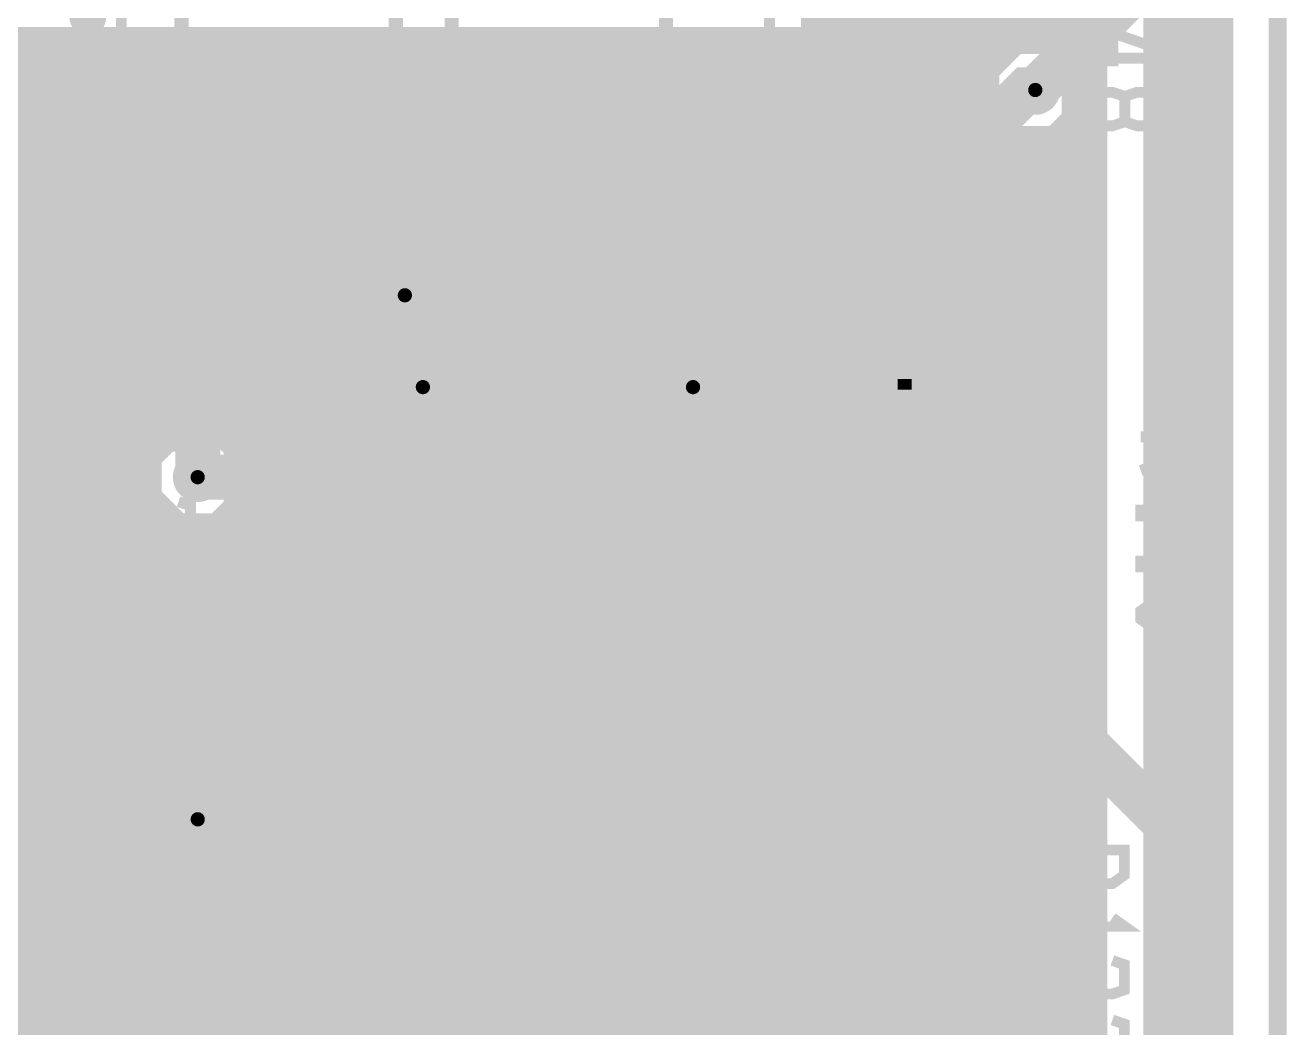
# Model space of a CAD drawing. Extents: x -5 to 208, y -5 to 206.
# Drawn here: x 189.34 to 207.13, y 150.35 to 164.49 of the extents above; entities that cross this region are included whole.
import ezdxf

# ---------------------------------------------------------------- set-up
doc = ezdxf.new("R2010")
doc.units = 0
doc.header["$MEASUREMENT"] = 0
doc.layers.get('0').update_dxf_attribs({"linetype": 'CONTINUOUS'})
for name, color, linetype in [('22-301-0_BOT', 7, 'CONTINUOUS'), ('22-301-0_DRD', 7, 'CONTINUOUS'), ('22-301-0_IN1', 1, 'CONTINUOUS'), ('22-301-0_IN2', 4, 'CONTINUOUS'), ('22-301-0_SMT', 5, 'CONTINUOUS'), ('22-301-0_SPT', 10, 'CONTINUOUS'), ('22-301-0_SST', 14, 'CONTINUOUS'), ('22-301-0_TOP', 9, 'CONTINUOUS'), ('THRUHOLE_TAP', 13, 'CONTINUOUS')]:
    doc.layers.add(name, color=color, linetype=linetype)

# ---------------------------------------------------------------- blocks, each defined once
blk = doc.blocks.new('ROUND_66')
at = {"const_width": 0.35052}
blk.add_lwpolyline([(-0.17526, 0, 1), (0.17526, 0, 1)], format="xyb", close=True, dxfattribs=at)
blk = doc.blocks.new('ROUND_68')
at = {"const_width": 0.35052}
blk.add_lwpolyline([(-0.17526, 0, 1), (0.17526, 0, 1)], format="xyb", close=True, dxfattribs=at)
blk = doc.blocks.new('RECTANGLE_4')
blk.add_solid([(0.63627, 0.51308), (0.63627, -0.51308), (-0.63627, 0.51308), (-0.63627, -0.51308)])
blk = doc.blocks.new('RECTANGLE_6')
blk.add_solid([(0.4826, 0.4064), (0.4826, -0.4064), (-0.4826, 0.4064), (-0.4826, -0.4064)])
blk = doc.blocks.new('RECTANGLE_10')
blk.add_solid([(0.9017, 0.508), (0.9017, -0.508), (-0.9017, 0.508), (-0.9017, -0.508)])
blk = doc.blocks.new('RECTANGLE_19')
blk.add_solid([(1.3716, 1.0795), (1.3716, -1.0795), (-1.3716, 1.0795), (-1.3716, -1.0795)])
blk = doc.blocks.new('RECTANGLE_41')
blk.add_solid([(0.7239, 0.7493), (0.7239, -0.7493), (-0.7239, 0.7493), (-0.7239, -0.7493)])
blk = doc.blocks.new('RECTANGLE_46')
blk.add_solid([(0.29972, 0.65024), (0.29972, -0.65024), (-0.29972, 0.65024), (-0.29972, -0.65024)])
blk = doc.blocks.new('RECTANGLE_47')
blk.add_solid([(0.44958, 0.65024), (0.44958, -0.65024), (-0.44958, 0.65024), (-0.44958, -0.65024)])
blk = doc.blocks.new('RECTANGLE_61')
blk.add_solid([(0.3175, 0.4445), (0.3175, -0.4445), (-0.3175, 0.4445), (-0.3175, -0.4445)])
blk = doc.blocks.new('ROUND_73')
at = {"const_width": 0.10033}
blk.add_lwpolyline([(-0.050164, 0, 1), (0.050164, 0, 1)], format="xyb", close=True, dxfattribs=at)

msp = doc.modelspace()

# ---------------------------------------------------------------- linework, layer by layer
at = {"layer": '22-301-0_BOT', "const_width": 0.635}
msp.add_lwpolyline([(191.77, 158.115), (191.77, 159.639), (194.818, 162.687), (202.565, 162.687), (203.454, 163.576), (203.581, 163.576)], dxfattribs=at)
at = {"layer": '22-301-0_DRD', "const_width": 0.254}
for points in [[(206.99984, 121.99874), (206.99984, 204.29982)], [(203.327, 164.211), (202.946, 163.83)], [(203.835, 164.211), (203.327, 164.211)], [(204.216, 163.83), (203.835, 164.211)], [(202.946, 163.83), (202.946, 163.322)], [(204.216, 163.322), (204.216, 163.83)], [(202.946, 163.322), (203.327, 162.941)], [(203.835, 162.941), (204.216, 163.322)], [(203.327, 162.941), (203.835, 162.941)], [(194.437, 161.3154), (194.056, 160.9344)], [(194.437, 161.3154), (194.056, 160.9344)], [(194.945, 161.3154), (194.437, 161.3154)], [(194.945, 161.3154), (194.437, 161.3154)], [(195.326, 160.9344), (194.945, 161.3154)], [(195.326, 160.9344), (194.945, 161.3154)], [(194.056, 160.9344), (194.056, 160.4264)], [(194.056, 160.9344), (194.056, 160.4264)], [(195.326, 160.4264), (195.326, 160.9344)], [(195.326, 160.4264), (195.326, 160.9344)], [(194.056, 160.4264), (194.437, 160.0454)], [(194.056, 160.4264), (194.437, 160.0454)], [(194.945, 160.0454), (195.326, 160.4264)], [(194.945, 160.0454), (195.326, 160.4264)], [(194.691, 160.02), (194.31, 159.639)], [(194.691, 160.02), (194.31, 159.639)], [(194.691, 160.02), (194.31, 159.639)], [(194.437, 160.0454), (194.945, 160.0454)], [(194.437, 160.0454), (194.945, 160.0454)], [(195.199, 160.02), (194.691, 160.02)], [(195.199, 160.02), (194.691, 160.02)], [(195.199, 160.02), (194.691, 160.02)], [(195.58, 159.639), (195.199, 160.02)], [(195.58, 159.639), (195.199, 160.02)], [(195.58, 159.639), (195.199, 160.02)], [(198.501, 160.02), (198.12, 159.639)], [(199.009, 160.02), (198.501, 160.02)], [(199.39, 159.639), (199.009, 160.02)], [(194.31, 159.639), (194.31, 159.131)], [(194.31, 159.639), (194.31, 159.131)], [(194.31, 159.639), (194.31, 159.131)], [(195.58, 159.131), (195.58, 159.639)], [(195.58, 159.131), (195.58, 159.639)], [(195.58, 159.131), (195.58, 159.639)], [(198.12, 159.639), (198.12, 159.131)], [(199.39, 159.131), (199.39, 159.639)], [(194.31, 159.131), (194.691, 158.75)], [(194.31, 159.131), (194.691, 158.75)], [(194.31, 159.131), (194.691, 158.75)], [(195.199, 158.75), (195.58, 159.131)], [(195.199, 158.75), (195.58, 159.131)], [(195.199, 158.75), (195.58, 159.131)], [(198.12, 159.131), (198.501, 158.75)], [(199.009, 158.75), (199.39, 159.131)], [(191.516, 158.75), (191.135, 158.369)], [(192.024, 158.75), (191.516, 158.75)], [(192.405, 158.369), (192.024, 158.75)], [(194.691, 158.75), (195.199, 158.75)], [(194.691, 158.75), (195.199, 158.75)], [(194.691, 158.75), (195.199, 158.75)], [(198.501, 158.75), (199.009, 158.75)], [(191.135, 158.369), (191.135, 157.861)], [(192.405, 157.861), (192.405, 158.369)], [(191.135, 157.861), (191.516, 157.48)], [(192.024, 157.48), (192.405, 157.861)], [(191.516, 157.48), (192.024, 157.48)], [(191.516, 153.924), (191.135, 153.543)], [(191.516, 153.924), (191.135, 153.543)], [(191.516, 153.924), (191.135, 153.543)], [(192.024, 153.924), (191.516, 153.924)], [(192.024, 153.924), (191.516, 153.924)], [(192.024, 153.924), (191.516, 153.924)], [(192.405, 153.543), (192.024, 153.924)], [(192.405, 153.543), (192.024, 153.924)], [(192.405, 153.543), (192.024, 153.924)], [(191.135, 153.543), (191.135, 153.035)], [(191.135, 153.543), (191.135, 153.035)], [(191.135, 153.543), (191.135, 153.035)], [(192.405, 153.035), (192.405, 153.543)], [(192.405, 153.035), (192.405, 153.543)], [(192.405, 153.035), (192.405, 153.543)], [(191.135, 153.035), (191.516, 152.654)], [(191.135, 153.035), (191.516, 152.654)], [(191.135, 153.035), (191.516, 152.654)], [(192.024, 152.654), (192.405, 153.035)], [(192.024, 152.654), (192.405, 153.035)], [(192.024, 152.654), (192.405, 153.035)], [(191.516, 152.654), (192.024, 152.654)], [(191.516, 152.654), (192.024, 152.654)], [(191.516, 152.654), (192.024, 152.654)]]:
    msp.add_lwpolyline(points, dxfattribs=at)
at = {"layer": '22-301-0_IN1'}
for points, const_width in [([(201.99858, 201.30008), (205.74, 197.55866), (205.74, 140.843), (205.74, 128.651), (202.057, 124.968), (201.99858, 124.9807)], 1.27), ([(201.99858, 201.30008), (205.74, 197.55866), (205.74, 140.843), (202.565, 140.843)], 1.27), ([(200.406, 199.263), (200.406, 164.211), (176.149, 164.211)], 0.254), ([(200.5584, 199.1106), (200.5584, 126.4793)], 0.254), ([(200.787, 198.882), (200.787, 126.6698)], 0.254), ([(201.0156, 198.6534), (201.0156, 126.81204)], 0.254), ([(202.6158, 197.0532), (202.6158, 141.8082)], 0.254), ([(202.8444, 196.8246), (202.8444, 141.8082)], 0.254), ([(203.073, 196.596), (203.073, 164.02812)], 0.254), ([(203.3016, 196.3674), (203.3016, 164.19576)], 0.254), ([(203.5302, 196.1388), (203.5302, 164.25418)], 0.254), ([(203.7588, 195.9102), (203.7588, 164.23132)], 0.254), ([(203.9874, 195.6816), (203.9874, 164.11956)], 0.254), ([(204.216, 195.453), (204.216, 163.8173)], 0.254), ([(204.4446, 195.2244), (204.4446, 141.8082)], 0.254), ([(204.47, 195.199), (204.47, 141.8082)], 0.254), ([(201.2442, 169.41038), (201.2442, 126.91872)], 0.254), ([(202.3872, 169.45102), (202.3872, 141.79042)], 0.254), ([(201.4728, 169.20464), (201.4728, 126.99238)], 0.254), ([(201.7014, 169.1259), (201.7014, 141.2748)], 0.254), ([(201.93, 169.13098), (201.93, 141.56944)], 0.254), ([(202.1586, 169.21988), (202.1586, 141.7193)], 0.254), ([(204.47, 164.3888), (200.406, 164.3888)], 0.254), ([(203.23302, 164.1602), (107.99318, 164.1602)], 0.254), ([(189.357, 164.211), (189.357, 121.412)], 0.254), ([(189.5856, 164.211), (189.5856, 121.412)], 0.254), ([(189.8142, 164.211), (189.8142, 121.412)], 0.254), ([(190.0428, 164.211), (190.0428, 121.412)], 0.254), ([(190.2714, 164.211), (190.2714, 121.412)], 0.254), ([(190.5, 164.211), (190.5, 121.412)], 0.254), ([(190.7286, 164.211), (190.7286, 121.412)], 0.254), ([(190.9572, 164.211), (190.9572, 121.412)], 0.254), ([(191.1858, 164.211), (191.1858, 158.46298)], 0.254), ([(191.4144, 164.211), (191.4144, 158.69412)], 0.254), ([(191.643, 164.211), (191.643, 158.78302)], 0.254), ([(191.8716, 164.211), (191.8716, 158.78556)], 0.254), ([(192.1002, 164.211), (192.1002, 158.70936)], 0.254), ([(192.3288, 164.211), (192.3288, 158.50108)], 0.254), ([(192.5574, 164.211), (192.5574, 121.412)], 0.254), ([(192.786, 164.211), (192.786, 121.412)], 0.254), ([(193.0146, 164.211), (193.0146, 121.412)], 0.254), ([(193.2432, 164.211), (193.2432, 121.412)], 0.254), ([(193.4718, 164.211), (193.4718, 121.412)], 0.254), ([(193.7004, 164.211), (193.7004, 121.412)], 0.254), ([(193.929, 164.211), (193.929, 121.412)], 0.254), ([(194.1576, 164.211), (194.1576, 126.58852)], 0.254), ([(194.3862, 164.211), (194.3862, 126.58852)], 0.254), ([(194.6148, 164.211), (194.6148, 126.58852)], 0.254), ([(194.8434, 164.211), (194.8434, 126.58852)], 0.254), ([(195.072, 164.211), (195.072, 126.58852)], 0.254), ([(195.3006, 164.211), (195.3006, 126.58852)], 0.254), ([(195.5292, 164.211), (195.5292, 126.58852)], 0.254), ([(195.7578, 164.211), (195.7578, 126.58852)], 0.254), ([(195.9864, 164.211), (195.9864, 126.58852)], 0.254), ([(196.215, 164.211), (196.215, 126.58852)], 0.254), ([(196.4436, 164.211), (196.4436, 126.58852)], 0.254), ([(196.6722, 164.211), (196.6722, 126.58852)], 0.254), ([(196.9008, 164.211), (196.9008, 126.58852)], 0.254), ([(197.1294, 164.211), (197.1294, 130.52044)], 0.254), ([(197.358, 164.211), (197.358, 130.70586)], 0.254), ([(197.5866, 164.211), (197.5866, 130.77444)], 0.254), ([(197.8152, 164.211), (197.8152, 130.76174)], 0.254), ([(198.0438, 164.211), (198.0438, 130.66268)], 0.254), ([(198.2724, 164.211), (198.2724, 130.39852)], 0.254), ([(198.501, 164.211), (198.501, 121.412)], 0.254), ([(198.7296, 164.211), (198.7296, 121.412)], 0.254), ([(198.9582, 164.211), (198.9582, 121.412)], 0.254), ([(199.1868, 164.211), (199.1868, 121.412)], 0.254), ([(199.4154, 164.211), (199.4154, 121.412)], 0.254), ([(199.644, 164.211), (199.644, 121.412)], 0.254), ([(199.8726, 164.211), (199.8726, 121.412)], 0.254), ([(200.1012, 164.211), (200.1012, 125.8316)], 0.254), ([(200.3298, 164.211), (200.3298, 126.22022)], 0.254), ([(204.47, 164.1602), (203.92898, 164.1602)], 0.254), ([(203.00188, 163.9316), (107.93476, 163.9316)], 0.254), ([(204.47, 163.9316), (204.16012, 163.9316)], 0.254), ([(202.91298, 163.703), (107.76712, 163.703)], 0.254), ([(204.47, 163.703), (204.24902, 163.703)], 0.254), ([(202.9079, 163.4744), (80.645, 163.4744)], 0.254), ([(204.47, 163.4744), (204.25156, 163.4744)], 0.254), ([(202.98664, 163.2458), (80.645, 163.2458)], 0.254), ([(204.47, 163.2458), (204.17536, 163.2458)], 0.254), ([(204.216, 163.33216), (204.216, 141.8082)], 0.254), ([(203.19238, 163.0172), (80.645, 163.0172)], 0.254), ([(203.073, 163.12388), (203.073, 141.8082)], 0.254), ([(204.47, 163.0172), (203.96708, 163.0172)], 0.254), ([(203.9874, 163.0299), (203.9874, 141.8082)], 0.254), ([(203.3016, 162.95624), (203.3016, 141.8082)], 0.254), ([(203.5302, 162.89782), (203.5302, 141.8082)], 0.254), ([(203.7588, 162.91814), (203.7588, 141.8082)], 0.254), ([(204.47, 162.7886), (80.645, 162.7886)], 0.254), ([(204.47, 162.56), (80.645, 162.56)], 0.254), ([(204.47, 162.3314), (80.645, 162.3314)], 0.254), ([(204.47, 162.1028), (80.645, 162.1028)], 0.254), ([(204.47, 161.8742), (80.645, 161.8742)], 0.254), ([(204.47, 161.6456), (80.645, 161.6456)], 0.254), ([(204.47, 161.417), (80.645, 161.417)], 0.254), ([(204.47, 161.1884), (80.645, 161.1884)], 0.254), ([(204.47, 160.9598), (116.08308, 160.9598)], 0.254), ([(204.47, 160.7312), (121.88698, 160.7312)], 0.254), ([(204.47, 160.5026), (122.11812, 160.5026)], 0.254), ([(204.47, 160.274), (122.20702, 160.274)], 0.254), ([(204.47, 160.0454), (122.20956, 160.0454)], 0.254), ([(204.47, 159.8168), (122.13336, 159.8168)], 0.254), ([(204.47, 159.5882), (121.92508, 159.5882)], 0.254), ([(204.47, 159.3596), (80.645, 159.3596)], 0.254), ([(204.47, 159.131), (91.1733, 159.131)], 0.254), ([(204.47, 158.9024), (91.47556, 158.9024)], 0.254), ([(191.38138, 158.6738), (116.1923, 158.6738)], 0.254), ([(204.47, 158.6738), (192.15608, 158.6738)], 0.254), ([(191.17564, 158.4452), (116.50726, 158.4452)], 0.254), ([(204.47, 158.4452), (192.36436, 158.4452)], 0.254), ([(191.0969, 158.2166), (116.69522, 158.2166)], 0.254), ([(204.47, 158.2166), (192.44056, 158.2166)], 0.254), ([(191.10198, 157.988), (141.3383, 157.988)], 0.254), ([(204.47, 157.988), (192.43802, 157.988)], 0.254), ([(191.19088, 157.7594), (141.64056, 157.7594)], 0.254), ([(191.1858, 157.76702), (191.1858, 121.412)], 0.254), ([(192.3288, 157.72638), (192.3288, 121.412)], 0.254), ([(204.47, 157.7594), (192.34912, 157.7594)], 0.254), ([(191.42202, 157.5308), (141.75232, 157.5308)], 0.254), ([(191.4144, 157.53588), (191.4144, 121.412)], 0.254), ([(192.1002, 157.52064), (192.1002, 121.412)], 0.254), ([(204.47, 157.5308), (192.11798, 157.5308)], 0.254), ([(191.643, 157.44698), (191.643, 121.412)], 0.254), ([(191.8716, 157.4419), (191.8716, 121.412)], 0.254), ([(204.47, 157.3022), (141.77518, 157.3022)], 0.254), ([(204.47, 157.0736), (141.71676, 157.0736)], 0.254), ([(204.47, 156.845), (141.54912, 156.845)], 0.254), ([(204.47, 156.6164), (116.60124, 156.6164)], 0.254), ([(204.47, 156.3878), (116.3574, 156.3878)], 0.254), ([(204.47, 156.1592), (116.1415, 156.1592)], 0.254), ([(204.47, 155.9306), (116.48186, 155.9306)], 0.254), ([(204.47, 155.702), (116.67998, 155.702)], 0.254), ([(204.47, 155.4734), (116.80444, 155.4734)], 0.254), ([(204.47, 155.2448), (116.88064, 155.2448)], 0.254), ([(204.47, 155.0162), (116.91366, 155.0162)], 0.254), ([(204.47, 154.7876), (116.90604, 154.7876)], 0.254), ([(204.47, 154.559), (116.86032, 154.559)], 0.254), ([(204.47, 154.3304), (116.76888, 154.3304)], 0.254), ([(204.47, 154.1018), (116.6241, 154.1018)], 0.254), ([(204.47, 153.8732), (116.39042, 153.8732)], 0.254), ([(204.47, 153.6446), (115.93576, 153.6446)], 0.254), ([(204.47, 153.416), (106.7943, 153.416)], 0.254), ([(204.47, 153.1874), (80.645, 153.1874)], 0.254), ([(204.47, 152.9588), (80.645, 152.9588)], 0.254), ([(204.47, 152.7302), (80.645, 152.7302)], 0.254), ([(204.47, 152.5016), (111.09452, 152.5016)], 0.254), ([(204.47, 152.273), (111.24692, 152.273)], 0.254), ([(204.47, 152.0444), (111.29518, 152.0444)], 0.254), ([(204.47, 151.8158), (111.2647, 151.8158)], 0.254), ([(204.47, 151.5872), (111.14278, 151.5872)], 0.254), ([(204.47, 151.3586), (110.77702, 151.3586)], 0.254), ([(204.47, 151.13), (96.95688, 151.13)], 0.254), ([(204.47, 150.9014), (97.05594, 150.9014)], 0.254), ([(204.47, 150.6728), (97.06864, 150.6728)], 0.254), ([(204.47, 150.4442), (97.00006, 150.4442)], 0.254)]:
    msp.add_lwpolyline(points, dxfattribs=dict(at, const_width=const_width))
at = {"layer": '22-301-0_IN1', "const_width": 0.254}
for points in [[(203.581, 164.25672, 0.4142136), (202.90028, 163.576)], [(204.26172, 163.576, 0.4142136), (203.581, 164.25672)], [(202.90028, 163.576, 0.4142136), (203.581, 162.89528)], [(203.581, 162.89528, 0.4142136), (204.26172, 163.576)], [(191.77, 158.79572, 0.4142136), (191.08928, 158.115)], [(192.45072, 158.115, 0.4142136), (191.77, 158.79572)], [(191.08928, 158.115, 0.4142136), (191.77, 157.43428)], [(191.77, 157.43428, 0.4142136), (192.45072, 158.115)]]:
    msp.add_lwpolyline(points, format="xyb", dxfattribs=at)
at = {"layer": '22-301-0_IN2', "const_width": 0.254}
for points in [[(202.6158, 199.009), (202.6158, 141.52118)], [(202.8444, 199.009), (202.8444, 141.46276)], [(203.073, 199.009), (203.073, 164.02812)], [(203.3016, 199.009), (203.3016, 164.19576)], [(203.5302, 199.009), (203.5302, 164.25418)], [(203.7588, 199.009), (203.7588, 164.23132)], [(203.9874, 199.009), (203.9874, 164.11956)], [(204.216, 199.009), (204.216, 163.8173)], [(204.4446, 199.009), (204.4446, 121.539)], [(204.47, 199.009), (204.47, 121.539)], [(202.3872, 169.45102), (202.3872, 141.49832)], [(201.7014, 169.1259), (201.7014, 127.0381)], [(201.93, 169.13098), (201.93, 141.0843)], [(202.1586, 169.21988), (202.1586, 141.38656)], [(201.4728, 168.9481), (201.4728, 126.99238)], [(201.2442, 168.7195), (201.2442, 126.91872)], [(201.0156, 168.51376), (201.0156, 126.81204)], [(200.406, 168.4528), (200.406, 164.338)], [(200.5584, 168.4528), (200.5584, 126.4793)], [(200.787, 168.4528), (200.787, 126.6698)], [(204.47, 164.4396), (200.406, 164.4396)], [(200.406, 164.338), (187.9473, 164.338)], [(189.357, 164.338), (189.357, 121.55678)], [(189.5856, 164.338), (189.5856, 121.55678)], [(189.8142, 164.338), (189.8142, 121.55678)], [(190.0428, 164.338), (190.0428, 121.55678)], [(190.2714, 164.338), (190.2714, 121.55424)], [(190.5, 164.338), (190.5, 121.55424)], [(190.7286, 164.338), (190.7286, 121.55424)], [(190.9572, 164.338), (190.9572, 121.55424)], [(191.1858, 164.338), (191.1858, 158.46298)], [(191.4144, 164.338), (191.4144, 158.69412)], [(191.643, 164.338), (191.643, 158.78302)], [(191.8716, 164.338), (191.8716, 158.78556)], [(192.1002, 164.338), (192.1002, 158.70936)], [(192.3288, 164.338), (192.3288, 158.50108)], [(192.5574, 164.338), (192.5574, 121.5517)], [(192.786, 164.338), (192.786, 121.5517)], [(193.0146, 164.338), (193.0146, 121.5517)], [(193.2432, 164.338), (193.2432, 121.5517)], [(193.4718, 164.338), (193.4718, 121.5517)], [(193.7004, 164.338), (193.7004, 121.5517)], [(193.929, 164.338), (193.929, 124.81052)], [(194.1576, 164.338), (194.1576, 124.81052)], [(194.3862, 164.338), (194.3862, 124.81052)], [(194.6148, 164.338), (194.6148, 124.81052)], [(194.8434, 164.338), (194.8434, 124.81052)], [(195.072, 164.338), (195.072, 124.81052)], [(195.3006, 164.338), (195.3006, 124.81052)], [(195.5292, 164.338), (195.5292, 124.81052)], [(195.7578, 164.338), (195.7578, 124.81052)], [(195.9864, 164.338), (195.9864, 124.81052)], [(196.215, 164.338), (196.215, 124.81052)], [(196.4436, 164.338), (196.4436, 124.81052)], [(196.6722, 164.338), (196.6722, 124.81052)], [(196.9008, 164.338), (196.9008, 124.81052)], [(197.1294, 164.338), (197.1294, 130.52044)], [(197.358, 164.338), (197.358, 130.70586)], [(197.5866, 164.338), (197.5866, 130.77444)], [(197.8152, 164.338), (197.8152, 130.76174)], [(198.0438, 164.338), (198.0438, 130.66268)], [(198.2724, 164.338), (198.2724, 130.39852)], [(198.501, 164.338), (198.501, 121.54662)], [(198.7296, 164.338), (198.7296, 121.54408)], [(198.9582, 164.338), (198.9582, 121.54408)], [(199.1868, 164.338), (199.1868, 121.54408)], [(199.4154, 164.338), (199.4154, 121.54408)], [(199.644, 164.338), (199.644, 121.54408)], [(199.8726, 164.338), (199.8726, 121.54408)], [(200.1012, 164.338), (200.1012, 125.8316)], [(200.3298, 164.338), (200.3298, 126.22022)], [(203.33716, 164.211), (114.81816, 164.211)], [(204.47, 164.211), (203.8223, 164.211)], [(203.0349, 163.9824), (114.58956, 163.9824)], [(204.47, 163.9824), (204.12456, 163.9824)], [(202.92314, 163.7538), (114.173, 163.7538)], [(204.47, 163.7538), (204.23632, 163.7538)], [(202.90282, 163.5252), (93.17736, 163.5252)], [(204.47, 163.5252), (204.25918, 163.5252)], [(202.96124, 163.2966), (92.94876, 163.2966)], [(204.47, 163.2966), (204.20076, 163.2966)], [(204.216, 163.33216), (204.216, 121.539)], [(203.12888, 163.068), (92.72016, 163.068)], [(203.073, 163.12388), (203.073, 141.29512)], [(203.9874, 163.0299), (203.9874, 125.59284)], [(204.47, 163.068), (204.03312, 163.068)], [(204.47, 162.8394), (92.49156, 162.8394)], [(203.3016, 162.95624), (203.3016, 126.60122)], [(203.5302, 162.89782), (203.5302, 126.38786)], [(203.7588, 162.91814), (203.7588, 126.09068)], [(204.47, 162.6108), (92.26296, 162.6108)], [(204.47, 162.3822), (92.03436, 162.3822)], [(204.47, 162.1536), (91.80576, 162.1536)], [(204.47, 161.925), (91.57716, 161.925)], [(204.47, 161.6964), (91.34856, 161.6964)], [(204.47, 161.4678), (91.11996, 161.4678)], [(204.47, 161.2392), (90.97264, 161.2392)], [(204.47, 161.0106), (115.99672, 161.0106)], [(204.47, 160.782), (121.7803, 160.782)], [(204.47, 160.5534), (122.08256, 160.5534)], [(204.47, 160.3248), (122.19432, 160.3248)], [(204.47, 160.0962), (122.21718, 160.0962)], [(204.47, 159.8676), (122.15876, 159.8676)], [(204.47, 159.639), (121.99112, 159.639)], [(204.47, 159.4104), (121.44756, 159.4104)], [(204.47, 159.1818), (121.031, 159.1818)], [(204.47, 158.9532), (91.43492, 158.9532)], [(191.46774, 158.7246), (116.08308, 158.7246)], [(204.47, 158.7246), (192.06972, 158.7246)], [(191.20612, 158.496), (116.45392, 158.496)], [(204.47, 158.496), (192.33388, 158.496)], [(191.10706, 158.2674), (116.6622, 158.2674)], [(204.47, 158.2674), (192.43294, 158.2674)], [(191.09436, 158.0388), (116.79428, 158.0388)], [(204.47, 158.0388), (192.44564, 158.0388)], [(191.16294, 157.8102), (141.59992, 157.8102)], [(191.1858, 157.76702), (191.1858, 121.55424)], [(192.3288, 157.72638), (192.3288, 121.5517)], [(204.47, 157.8102), (192.37706, 157.8102)], [(191.34836, 157.5816), (141.73708, 157.5816)], [(191.4144, 157.53588), (191.4144, 121.55424)], [(192.1002, 157.52064), (192.1002, 121.55424)], [(204.47, 157.5816), (192.19164, 157.5816)], [(204.47, 157.353), (141.77772, 157.353)], [(191.643, 157.44698), (191.643, 121.55424)], [(191.8716, 157.4419), (191.8716, 121.55424)], [(204.47, 157.1244), (141.73708, 157.1244)], [(204.47, 156.8958), (141.59992, 156.8958)], [(204.47, 156.6672), (116.64188, 156.6672)], [(204.47, 156.4386), (116.42344, 156.4386)], [(204.47, 156.21), (116.01704, 156.21)], [(204.47, 155.9814), (116.42344, 155.9814)], [(204.47, 155.7528), (116.64188, 155.7528)], [(204.47, 155.5242), (116.78158, 155.5242)], [(204.47, 155.2956), (116.86794, 155.2956)], [(204.47, 155.067), (116.90858, 155.067)], [(204.47, 154.8384), (116.91112, 154.8384)], [(204.47, 154.6098), (116.87556, 154.6098)], [(204.47, 154.3812), (116.79428, 154.3812)], [(204.47, 154.1526), (116.6622, 154.1526)], [(204.47, 153.924), (116.45392, 153.924)], [(204.47, 153.6954), (116.08308, 153.6954)], [(204.47, 153.4668), (111.69396, 153.4668)], [(204.47, 153.2382), (111.46536, 153.2382)], [(204.47, 153.0096), (111.23676, 153.0096)], [(204.47, 152.781), (111.00816, 152.781)], [(204.47, 152.5524), (111.03864, 152.5524)], [(204.47, 152.3238), (111.22406, 152.3238)], [(204.47, 152.0952), (111.29264, 152.0952)], [(204.47, 151.8666), (111.27994, 151.8666)], [(204.47, 151.638), (111.18088, 151.638)], [(204.47, 151.4094), (110.91672, 151.4094)], [(204.47, 151.1808), (98.73996, 151.1808)], [(204.47, 150.9522), (98.51136, 150.9522)], [(204.47, 150.7236), (98.28276, 150.7236)], [(204.47, 150.495), (118.12016, 150.495)], [(204.47, 150.2664), (118.65864, 150.2664)]]:
    msp.add_lwpolyline(points, dxfattribs=at)
for points in [[(203.581, 164.25672, 0.4142136), (202.90028, 163.576)], [(204.26172, 163.576, 0.4142136), (203.581, 164.25672)], [(202.90028, 163.576, 0.4142136), (203.581, 162.89528)], [(203.581, 162.89528, 0.4142136), (204.26172, 163.576)], [(191.77, 158.79572, 0.4142136), (191.08928, 158.115)], [(192.45072, 158.115, 0.4142136), (191.77, 158.79572)], [(191.08928, 158.115, 0.4142136), (191.77, 157.43428)], [(191.77, 157.43428, 0.4142136), (192.45072, 158.115)]]:
    msp.add_lwpolyline(points, format="xyb", dxfattribs=at)
at = {"layer": '22-301-0_SST'}
for points, const_width in [([(191.5414, 162.179), (191.5414, 165.989), (194.564, 165.989), (194.564, 161.6456), (192.0748, 161.6456), (191.5414, 162.179)], 0.20066), ([(195.3514, 162.179), (195.3514, 165.989), (198.374, 165.989), (198.374, 161.6456), (195.8848, 161.6456), (195.3514, 162.179)], 0.20066), ([(190.49746, 165.53434), (190.39586, 165.63594), (186.49696, 165.63594), (186.49696, 162.03168), (190.69304, 162.03168), (190.69304, 165.3286), (190.49746, 165.53434)], 0.1524), ([(203.83246, 165.53434), (203.73086, 165.63594), (199.83196, 165.63594), (199.83196, 162.03168), (204.02804, 162.03168), (204.02804, 165.3286), (203.83246, 165.53434)], 0.1524), ([(190.14186, 164.7571), (190.14186, 164.43198)], 0.1524), ([(190.27902, 164.76472), (190.27902, 164.42436)], 0.1524), ([(203.47686, 164.7571), (203.47686, 164.43198)], 0.1524), ([(203.61402, 164.76472), (203.61402, 164.42436)], 0.1524), ([(190.38316, 164.5158), (190.05804, 164.5158)], 0.1524), ([(203.71816, 164.5158), (203.39304, 164.5158)], 0.1524), ([(204.6732, 163.90874), (204.6732, 164.38118), (205.35138, 164.14496), (205.35138, 164.02558), (204.33538, 164.02558)], 0.1524), ([(204.84338, 163.12896), (205.01356, 163.07054), (205.1812, 163.07054), (205.35138, 163.12896), (205.35138, 163.48456), (205.1812, 163.54298), (205.01356, 163.54298), (204.84338, 163.48456), (204.84338, 163.12896), (204.6732, 163.07054), (204.50556, 163.07054), (204.33538, 163.12896), (204.33538, 163.48456), (204.50556, 163.54298), (204.6732, 163.54298), (204.84338, 163.48456)], 0.1524), ([(199.1614, 162.23234), (199.1614, 161.87674), (199.33158, 161.75736), (199.50176, 161.75736), (199.6694, 161.87674), (199.6694, 162.23234), (198.6534, 162.23234)], 0.1524), ([(199.1614, 161.93516), (198.6534, 161.75736)], 0.1524), ([(198.6534, 161.03854), (198.6534, 161.27476)], 0.1524), ([(198.6534, 161.15792), (199.6694, 161.15792), (199.50176, 161.27476)], 0.1524), ([(191.46012, 160.65246), (191.46012, 160.32734)], 0.1524), ([(191.59728, 160.66008), (191.59728, 160.31972)], 0.1524), ([(195.27012, 160.65246), (195.27012, 160.32734)], 0.1524), ([(195.40728, 160.66008), (195.40728, 160.31972)], 0.1524), ([(191.70904, 160.54832), (191.36868, 160.54832)], 0.1524), ([(191.70142, 160.41116), (191.3763, 160.41116)], 0.1524), ([(195.51904, 160.54832), (195.17868, 160.54832)], 0.1524), ([(195.51142, 160.41116), (195.1863, 160.41116)], 0.1524), ([(198.6534, 160.31972), (198.6534, 160.55594)], 0.1524), ([(198.6534, 160.43656), (199.6694, 160.43656), (199.50176, 160.55594)], 0.1524), ([(201.7395, 159.4231), (201.7395, 160.27146), (201.64044, 160.12922)], 0.1524), ([(200.09358, 159.4231), (200.38822, 159.4231), (200.48728, 159.70758), (200.48728, 159.98952), (200.38822, 160.27146), (200.09358, 160.27146)], 0.1524), ([(200.14184, 159.4231), (200.14184, 160.27146)], 0.1524), ([(201.18832, 159.4231), (200.84288, 159.4231), (200.84288, 160.27146)], 0.1524), ([(202.53706, 159.84728), (202.58786, 159.98952), (202.58786, 160.12922), (202.53706, 160.27146), (202.24242, 160.27146), (202.19162, 160.12922), (202.19162, 159.98952), (202.24242, 159.84728), (202.53706, 159.84728), (202.58786, 159.70758), (202.58786, 159.56534), (202.53706, 159.4231), (202.24242, 159.4231), (202.19162, 159.56534), (202.19162, 159.70758), (202.24242, 159.84728)], 0.1524), ([(198.6534, 159.48152), (198.6534, 159.95396), (199.33158, 159.48152), (199.50176, 159.48152), (199.6694, 159.53994), (199.6694, 159.89554), (199.50176, 159.95396)], 0.1524), ([(201.83856, 159.4231), (201.64044, 159.4231)], 0.1524), ([(204.47, 154.305), (201.93, 154.305), (201.93, 159.385), (204.47, 159.385), (204.47, 154.305)], 0.1524), ([(201.295, 155.702), (200.025, 155.702), (199.771, 155.956), (199.771, 159.258), (201.549, 159.258), (201.549, 155.956), (201.295, 155.702)], 0.1524), ([(192.2145, 158.9405), (192.2145, 156.0195), (193.8528, 156.0195), (193.8528, 158.9405), (192.2145, 158.9405)], 0.1524), ([(195.7705, 156.0195), (195.7705, 158.9405), (194.1322, 158.9405), (194.1322, 156.0195), (195.7705, 156.0195)], 0.1524), ([(197.9295, 158.9405), (197.9295, 156.0195), (199.5678, 156.0195), (199.5678, 158.9405), (197.9295, 158.9405)], 0.1524), ([(205.5749, 158.68396), (205.5749, 158.32836), (205.74254, 158.20898), (205.91272, 158.20898), (206.0829, 158.32836), (206.0829, 158.68396), (205.0669, 158.68396)], 0.1524), ([(190.6524, 158.13532), (190.6524, 158.54934), (191.6684, 158.54934)], 0.1524), ([(196.44106, 158.1023), (196.27342, 158.16326), (196.27342, 158.51886), (196.44106, 158.57728), (197.11924, 158.57728), (197.28942, 158.51886), (197.28942, 158.16326), (197.11924, 158.1023)], 0.1524), ([(205.5749, 158.38678), (205.0669, 158.20898)], 0.1524), ([(190.6524, 157.29712), (190.6524, 157.76956), (191.33058, 157.29712), (191.50076, 157.29712), (191.6684, 157.35554), (191.6684, 157.71114), (191.50076, 157.76956)], 0.1524), ([(196.78142, 157.32506), (196.94906, 157.2641), (197.11924, 157.2641), (197.28942, 157.32506), (197.28942, 157.68066), (197.11924, 157.73908), (196.94906, 157.73908), (196.78142, 157.68066), (196.78142, 157.32506), (196.61124, 157.2641), (196.44106, 157.2641), (196.27342, 157.32506), (196.27342, 157.68066), (196.44106, 157.73908), (196.61124, 157.73908), (196.78142, 157.68066)], 0.1524), ([(205.0669, 157.49016), (205.0669, 157.72638)], 0.1524), ([(205.0669, 157.60954), (206.0829, 157.60954), (205.91272, 157.72638)], 0.1524), ([(201.549, 157.226), (199.771, 157.226)], 0.1524), ([(190.6524, 156.45892), (190.6524, 156.93136), (191.33058, 156.45892), (191.50076, 156.45892), (191.6684, 156.51734), (191.6684, 156.87294), (191.50076, 156.93136)], 0.1524), ([(205.0669, 156.77134), (205.0669, 157.00756)], 0.1524), ([(205.0669, 156.88818), (206.0829, 156.88818), (205.91272, 157.00756)], 0.1524), ([(196.27342, 156.54528), (196.27342, 156.7815)], 0.1524), ([(196.27342, 156.66466), (197.28942, 156.66466), (197.11924, 156.7815)], 0.1524), ([(205.0669, 156.22778), (205.23454, 156.34716), (205.40472, 156.40558), (205.74254, 156.40558), (205.91272, 156.34716), (206.0829, 156.22778), (206.0829, 156.11094), (205.91272, 155.99156), (205.74254, 155.93314), (205.40472, 155.93314), (205.23454, 155.99156), (205.0669, 156.11094), (205.0669, 156.22778)], 0.1524), ([(192.79362, 154.48788), (192.79362, 155.50388), (192.67424, 155.3337)], 0.1524), ([(193.51244, 154.48788), (193.51244, 155.50388), (193.39306, 155.3337)], 0.1524), ([(191.71666, 154.99588), (192.07226, 154.99588), (192.19164, 155.16606), (192.19164, 155.3337), (192.07226, 155.50388), (191.71666, 155.50388), (191.71666, 154.48788)], 0.1524), ([(194.40906, 154.99588), (194.05346, 154.99588), (193.99504, 155.16606), (193.99504, 155.3337), (194.05346, 155.50388), (194.40906, 155.50388), (194.47002, 155.3337), (194.47002, 155.16606), (194.23126, 154.48788)], 0.1524), ([(198.56196, 154.1018), (198.56196, 155.1178), (198.44512, 154.94762)], 0.1524), ([(200.12152, 154.1018), (200.12152, 155.1178), (200.00214, 154.94762)], 0.1524), ([(196.4055, 152.2095), (196.4055, 155.1305), (194.7672, 155.1305), (194.7672, 152.2095), (196.4055, 152.2095)], 0.1524), ([(197.48754, 154.6098), (197.84314, 154.6098), (197.96252, 154.77744), (197.96252, 154.94762), (197.84314, 155.1178), (197.48754, 155.1178), (197.48754, 154.1018)], 0.1524), ([(199.51954, 154.1018), (199.04456, 154.1018), (199.51954, 154.77744), (199.51954, 154.94762), (199.46112, 155.1178), (199.10552, 155.1178), (199.04456, 154.94762)], 0.1524), ([(192.01384, 154.99588), (192.19164, 154.48788)], 0.1524), ([(190.07836, 154.76982), (190.07836, 154.41422), (190.41618, 154.29738), (190.75654, 154.29738), (191.09436, 154.41422), (191.09436, 154.76982)], 0.1524), ([(190.07836, 154.7114), (191.09436, 154.7114)], 0.1524), ([(197.78472, 154.6098), (197.96252, 154.1018)], 0.1524), ([(192.91046, 154.48788), (192.67424, 154.48788)], 0.1524), ([(193.44894, 153.27122), (193.44894, 154.28722), (193.32956, 154.11958)], 0.1524), ([(193.63182, 154.48788), (193.39306, 154.48788)], 0.1524), ([(191.59474, 153.27122), (191.95034, 153.27122), (192.06718, 153.61158), (192.06718, 153.9494), (191.95034, 154.28722), (191.59474, 154.28722)], 0.1524), ([(191.65316, 153.27122), (191.65316, 154.28722)], 0.1524), ([(192.84696, 153.27122), (192.43294, 153.27122), (192.43294, 154.28722)], 0.1524), ([(194.34556, 153.77922), (193.98996, 153.77922), (193.93154, 153.9494), (193.93154, 154.11958), (193.98996, 154.28722), (194.34556, 154.28722), (194.40398, 154.11958), (194.40398, 153.9494), (194.16776, 153.27122)], 0.1524), ([(198.68134, 154.1018), (198.44512, 154.1018)], 0.1524), ([(200.23836, 154.1018), (200.00214, 154.1018)], 0.1524), ([(190.58636, 153.5176), (190.75654, 153.45918), (190.92418, 153.45918), (191.09436, 153.5176), (191.09436, 153.8732), (190.92418, 153.93162), (190.75654, 153.93162), (190.58636, 153.8732), (190.58636, 153.5176), (190.41618, 153.45918), (190.24854, 153.45918), (190.07836, 153.5176), (190.07836, 153.8732), (190.24854, 153.93162), (190.41618, 153.93162), (190.58636, 153.8732)], 0.1524), ([(200.152, 148.463), (197.358, 148.463), (197.358, 153.797), (200.152, 153.797), (200.152, 148.463)], 0.1524), ([(203.327, 148.463), (200.533, 148.463), (200.533, 153.797), (203.327, 153.797), (203.327, 148.463)], 0.1524), ([(193.56578, 153.27122), (193.32956, 153.27122)], 0.1524), ([(193.76644, 147.03044), (193.76898, 151.384), (193.76898, 153.0223), (189.77102, 153.0223), (189.7634, 145.8976), (190.2206, 145.4404), (193.421, 145.4404), (193.7766, 145.8722), (193.76644, 147.03044)], 0.1524), ([(204.32776, 152.8572), (204.32776, 152.5016), (204.49794, 152.38222), (204.66812, 152.38222), (204.83576, 152.5016), (204.83576, 152.8572), (203.81976, 152.8572)], 0.1524), ([(204.32776, 152.56002), (203.81976, 152.38222)], 0.1524), ([(203.81976, 151.6634), (203.81976, 151.89962)], 0.1524), ([(203.81976, 151.78024), (204.83576, 151.78024), (204.66812, 151.89962)], 0.1524), ([(196.215, 148.082), (194.945, 148.082), (194.691, 148.336), (194.691, 151.638), (196.469, 151.638), (196.469, 148.336), (196.215, 148.082)], 0.1524), ([(203.81976, 150.8252), (203.81976, 151.29764), (204.49794, 150.8252), (204.66812, 150.8252), (204.83576, 150.88362), (204.83576, 151.23922), (204.66812, 151.29764)], 0.1524), ([(203.81976, 149.987), (203.81976, 150.45944), (204.49794, 149.987), (204.66812, 149.987), (204.83576, 150.04542), (204.83576, 150.40102), (204.66812, 150.45944)], 0.1524)]:
    msp.add_lwpolyline(points, dxfattribs=dict(at, const_width=const_width))
at = {"layer": '22-301-0_SST', "const_width": 0.1524}
for points in [[(190.04026, 164.59454, 0.4142136), (190.2206, 164.4142)], [(190.2206, 164.4142, 0.4142136), (190.40094, 164.59454)], [(203.37526, 164.59454, 0.4142136), (203.5556, 164.4142)], [(203.5556, 164.4142, 0.4142136), (203.73594, 164.59454)], [(191.53886, 160.67024, 0.4142136), (191.35852, 160.4899)], [(191.7192, 160.4899, 0.4142136), (191.53886, 160.67024)], [(195.34886, 160.67024, 0.4142136), (195.16852, 160.4899)], [(195.5292, 160.4899, 0.4142136), (195.34886, 160.67024)], [(191.35852, 160.4899, 0.4142136), (191.53886, 160.30956)], [(191.53886, 160.30956, 0.4142136), (191.7192, 160.4899)], [(195.16852, 160.4899, 0.4142136), (195.34886, 160.30956)], [(195.34886, 160.30956, 0.4142136), (195.5292, 160.4899)]]:
    msp.add_lwpolyline(points, format="xyb", dxfattribs=at)
at = {"layer": '22-301-0_TOP'}
for points, const_width in [([(203.581, 163.576), (205.74, 165.735), (205.74, 182.118), (200.533, 187.325), (181.864, 187.325), (179.705, 185.166), (178.435, 185.166), (174.498, 181.229), (162.052, 181.229), (158.115, 185.166), (158.115, 185.52922)], 0.635), ([(184.785, 161.03092), (184.785, 162.433), (189.865, 162.433), (189.865, 162.306), (189.865, 161.03092)], 0.635), ([(196.215, 160.6804), (196.215, 162.433), (189.992, 162.433), (189.865, 162.306), (189.865, 161.03092)], 0.635), ([(196.215, 160.6804), (196.215, 162.433), (202.057, 162.433), (203.2, 161.29), (203.2, 161.03092)], 0.635), ([(200.66, 161.03092), (200.66, 158.496)], 0.635), ([(192.405, 160.6804), (192.405, 160.401), (189.738, 157.734), (189.738, 148.717), (191.4398, 147.0152), (191.77, 147.0152)], 0.635), ([(193.675, 160.6804), (194.691, 160.6804)], 0.635), ([(193.675, 160.6804), (194.691, 160.6804)], 0.635), ([(195.58, 154.3812), (195.58, 154.432), (196.215, 155.067), (196.215, 160.6804)], 0.635), ([(198.755, 152.8064), (198.3486, 152.8064), (197.485, 153.67), (197.485, 160.6804)], 0.635), ([(194.945, 159.385), (194.945, 158.1912)], 0.635), ([(194.945, 159.385), (194.945, 158.1912), (194.945, 159.385)], 0.635), ([(198.755, 159.385), (198.755, 158.1912)], 0.635), ([(203.2, 158.1023), (203.2, 158.369), (200.787, 158.369), (200.66, 158.496)], 0.635), ([(193.04, 158.1912), (192.9638, 158.115), (191.77, 158.115)], 0.635), ([(193.04, 156.7688), (193.675, 156.7688), (193.675, 154.94)], 0.635), ([(194.945, 156.7688), (193.675, 156.7688), (193.675, 154.94)], 0.635), ([(198.755, 156.7688), (200.3552, 156.7688), (200.66, 156.464)], 0.635), ([(194.945, 156.845), (194.945, 156.7688)], 0.254), ([(187.51042, 124.7013), (187.52312, 124.714), (189.865, 124.714), (198.501, 133.35), (204.724, 133.35), (205.486, 134.112), (205.486, 153.162), (203.2, 155.448), (203.2, 155.5877)], 0.635), ([(193.675, 154.1272), (193.675, 154.5082)], 0.635), ([(191.77, 143.1798), (192.0748, 143.1798), (194.056, 145.161), (194.056, 153.289), (193.675, 153.67)], 0.635), ([(191.77, 153.289), (191.77, 151.4348)], 0.635), ([(191.77, 151.4348), (191.77, 153.289)], 0.635), ([(191.77, 151.4348), (191.77, 153.289)], 0.635), ([(195.58, 152.9588), (195.58, 150.876)], 0.635), ([(201.93, 152.8064), (198.755, 152.8064)], 0.635)]:
    msp.add_lwpolyline(points, dxfattribs=dict(at, const_width=const_width))

# ---------------------------------------------------------------- block references
at = {"layer": '22-301-0_BOT'}
for name, p in [('ROUND_66', (203.581, 163.576)), ('ROUND_66', (194.691, 160.6804)), ('ROUND_66', (194.945, 159.385)), ('ROUND_66', (198.755, 159.385)), ('ROUND_66', (191.77, 158.115)), ('ROUND_68', (191.77, 153.289))]:
    msp.add_blockref(name, p, dxfattribs=at)
at = {"layer": '22-301-0_IN1'}
for name, p in [('ROUND_68', (203.581, 163.576)), ('ROUND_66', (194.691, 160.6804)), ('ROUND_66', (194.945, 159.385)), ('ROUND_66', (198.755, 159.385)), ('ROUND_68', (191.77, 158.115)), ('ROUND_68', (191.77, 153.289))]:
    msp.add_blockref(name, p, dxfattribs=at)
at = {"layer": '22-301-0_IN2'}
for p in [(203.581, 163.576), (194.691, 160.6804), (194.945, 159.385), (198.755, 159.385), (191.77, 158.115), (191.77, 153.289)]:
    msp.add_blockref('ROUND_68', p, dxfattribs=at)
at = {"layer": '22-301-0_SMT'}
for name, p in [('RECTANGLE_46', (189.865, 161.03092)), ('RECTANGLE_46', (200.66, 161.03092)), ('RECTANGLE_46', (203.2, 161.03092)), ('RECTANGLE_47', (192.405, 160.6804)), ('RECTANGLE_47', (193.675, 160.6804)), ('RECTANGLE_47', (196.215, 160.6804)), ('RECTANGLE_47', (197.485, 160.6804)), ('RECTANGLE_4', (200.66, 158.496)), ('RECTANGLE_41', (203.2, 158.1023)), ('RECTANGLE_6', (193.04, 158.1912)), ('RECTANGLE_6', (194.945, 158.1912)), ('RECTANGLE_6', (198.755, 158.1912)), ('RECTANGLE_6', (193.04, 156.7688)), ('RECTANGLE_6', (194.945, 156.7688)), ('RECTANGLE_6', (198.755, 156.7688)), ('RECTANGLE_4', (200.66, 156.464)), ('RECTANGLE_41', (203.2, 155.5877)), ('RECTANGLE_6', (195.58, 154.3812)), ('RECTANGLE_6', (195.58, 152.9588)), ('RECTANGLE_10', (198.755, 152.8064)), ('RECTANGLE_10', (201.93, 152.8064)), ('RECTANGLE_19', (191.77, 151.4348)), ('RECTANGLE_4', (195.58, 150.876))]:
    msp.add_blockref(name, p, dxfattribs=at)
at = {"layer": '22-301-0_SPT'}
for name, p in [('RECTANGLE_46', (189.865, 161.03092)), ('RECTANGLE_46', (200.66, 161.03092)), ('RECTANGLE_46', (203.2, 161.03092)), ('RECTANGLE_47', (192.405, 160.6804)), ('RECTANGLE_47', (193.675, 160.6804)), ('RECTANGLE_47', (196.215, 160.6804)), ('RECTANGLE_47', (197.485, 160.6804)), ('RECTANGLE_4', (200.66, 158.496)), ('RECTANGLE_41', (203.2, 158.1023)), ('RECTANGLE_6', (193.04, 158.1912)), ('RECTANGLE_6', (194.945, 158.1912)), ('RECTANGLE_6', (198.755, 158.1912)), ('RECTANGLE_6', (193.04, 156.7688)), ('RECTANGLE_6', (194.945, 156.7688)), ('RECTANGLE_6', (198.755, 156.7688)), ('RECTANGLE_4', (200.66, 156.464)), ('RECTANGLE_41', (203.2, 155.5877)), ('RECTANGLE_6', (195.58, 154.3812)), ('RECTANGLE_6', (195.58, 152.9588)), ('RECTANGLE_10', (198.755, 152.8064)), ('RECTANGLE_10', (201.93, 152.8064)), ('RECTANGLE_19', (191.77, 151.4348)), ('RECTANGLE_4', (195.58, 150.876))]:
    msp.add_blockref(name, p, dxfattribs=at)
at = {"layer": '22-301-0_TOP'}
for name, p in [('ROUND_66', (203.581, 163.576)), ('RECTANGLE_46', (189.865, 161.03092)), ('RECTANGLE_46', (200.66, 161.03092)), ('RECTANGLE_46', (203.2, 161.03092)), ('RECTANGLE_47', (192.405, 160.6804)), ('RECTANGLE_47', (193.675, 160.6804)), ('RECTANGLE_47', (196.215, 160.6804)), ('RECTANGLE_47', (197.485, 160.6804)), ('ROUND_66', (194.691, 160.6804)), ('ROUND_66', (194.945, 159.385)), ('ROUND_66', (198.755, 159.385)), ('RECTANGLE_4', (200.66, 158.496)), ('RECTANGLE_41', (203.2, 158.1023)), ('RECTANGLE_6', (193.04, 158.1912)), ('RECTANGLE_6', (194.945, 158.1912)), ('RECTANGLE_6', (198.755, 158.1912)), ('ROUND_66', (191.77, 158.115)), ('RECTANGLE_6', (193.04, 156.7688)), ('RECTANGLE_6', (194.945, 156.7688)), ('RECTANGLE_6', (198.755, 156.7688)), ('RECTANGLE_4', (200.66, 156.464)), ('RECTANGLE_41', (203.2, 155.5877)), ('RECTANGLE_61', (193.675, 154.94)), ('RECTANGLE_6', (195.58, 154.3812)), ('RECTANGLE_61', (193.675, 153.67)), ('ROUND_66', (191.77, 153.289)), ('RECTANGLE_6', (195.58, 152.9588)), ('RECTANGLE_10', (198.755, 152.8064)), ('RECTANGLE_10', (201.93, 152.8064)), ('RECTANGLE_19', (191.77, 151.4348)), ('RECTANGLE_4', (195.58, 150.876))]:
    msp.add_blockref(name, p, dxfattribs=at)
at = {"layer": 'THRUHOLE_TAP'}
for p in [(203.581, 163.576), (194.691, 160.6804), (194.945, 159.385), (198.755, 159.385), (191.77, 158.115), (191.77, 153.289)]:
    msp.add_blockref('ROUND_73', p, dxfattribs=at)

doc.saveas('drawing.dxf')
